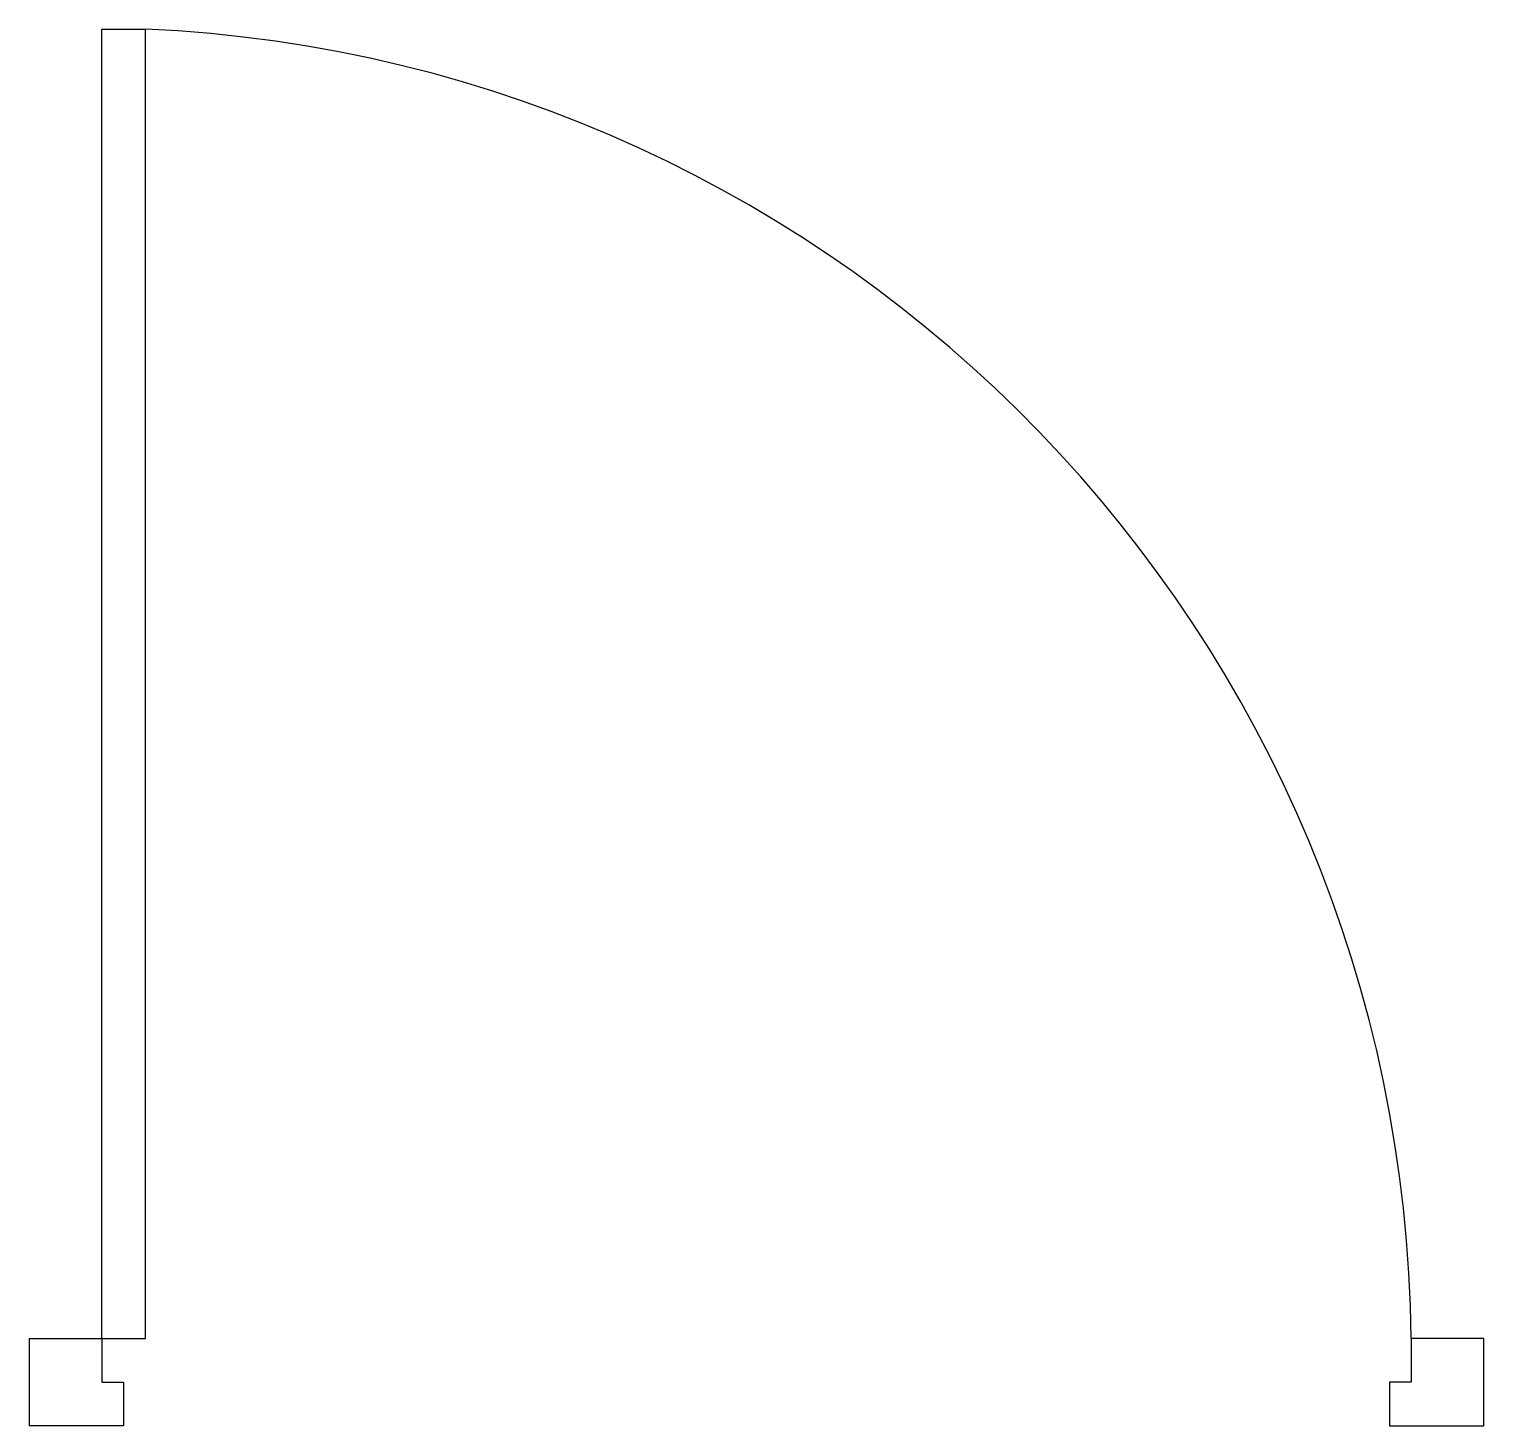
# Model space of a CAD drawing. Extents: x -0.5 to 0.5, y -0.03 to 0.93.
import ezdxf

# ---------------------------------------------------------------- set-up
doc = ezdxf.new("R2010")
doc.units = 0
doc.header["$MEASUREMENT"] = 0
doc.layers.get('0').update_dxf_attribs({"linetype": 'CONTINUOUS'})

msp = doc.modelspace()

# ---------------------------------------------------------------- linework, layer by layer
for p, q in [((-0.45, 0.93), (-0.42, 0.93)), ((-0.45, 0.03), (-0.45, 0.93)), ((-0.42, 0.03), (-0.42, 0.93)), ((-0.5, 0.03), (-0.42, 0.03)), ((-0.5, 0.03), (-0.5, -0.03)), ((-0.45, 0.03), (-0.45, 0)), ((0.45, 0.03), (0.45, 0)), ((0.5, 0.03), (0.45, 0.03)), ((0.5, -0.03), (0.5, 0.03)), ((-0.45, 0), (-0.435, 0)), ((-0.435, 0), (-0.435, -0.03)), ((0.435, 0), (0.435, -0.03)), ((0.45, 0), (0.435, 0)), ((-0.435, -0.03), (-0.5, -0.03)), ((0.435, -0.03), (0.5, -0.03))]:
    msp.add_line(p, q)
msp.add_arc((-0.46024, 0.0206), 0.91029, 0.59152, 87.46644)

doc.saveas('drawing.dxf')
